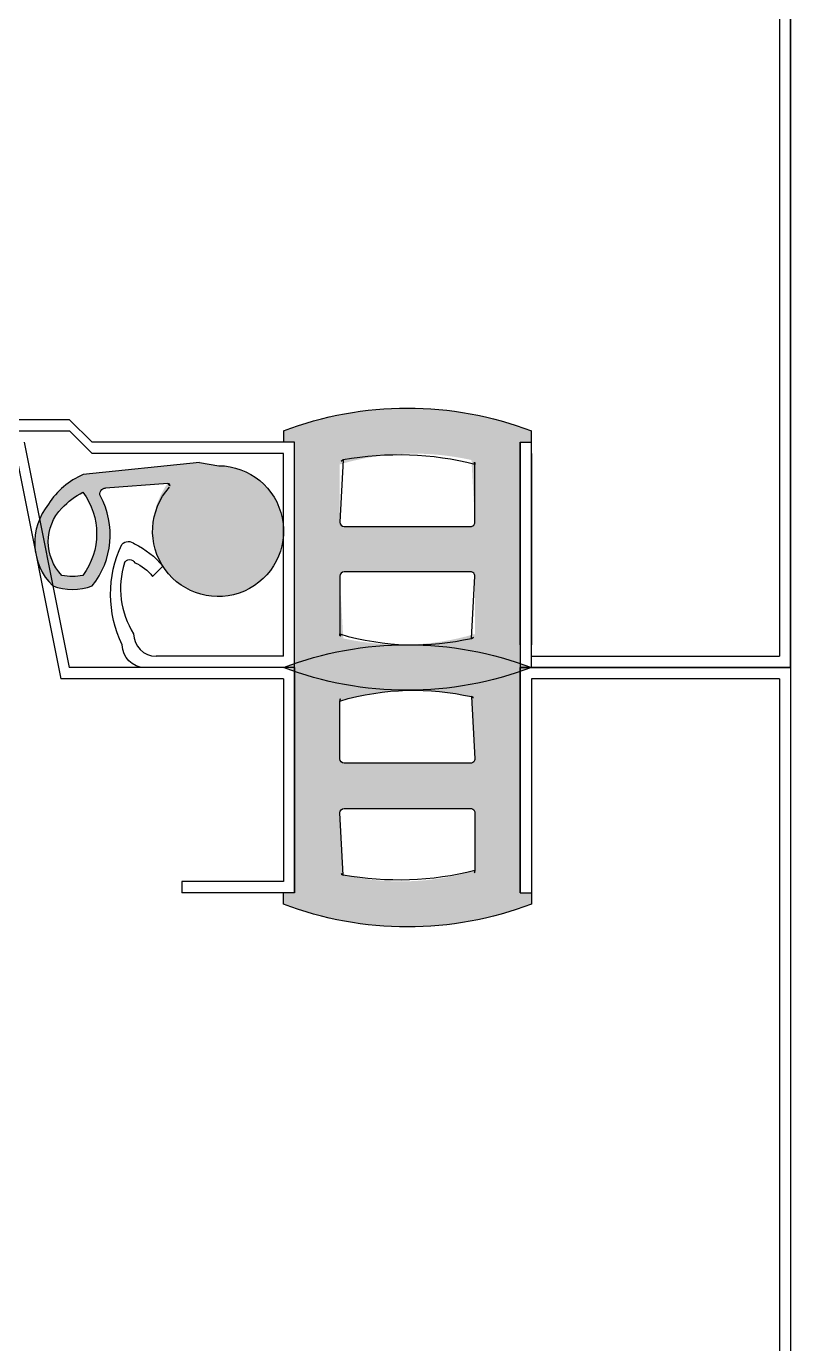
# Model space of a CAD drawing. Extents: x 152195838 to 323921156, y 365159662 to 730681027.
# Drawn here: x 161369881.2 to 161369915.1, y 365212582.6 to 365212641 of the extents above; entities that cross this region are included whole.
import ezdxf

# ---------------------------------------------------------------- set-up
doc = ezdxf.new("R2010")
doc.units = 0
doc.header["$MEASUREMENT"] = 0
doc.layers.get('0').update_dxf_attribs({"linetype": 'CONTINUOUS'})
for name, color, linetype in [('OHD', 4, 'CONTINUOUS'), ('PANEL', 4, 'CONTINUOUS'), ('SRS', 6, 'CONTINUOUS'), ('WID', 4, 'CONTINUOUS')]:
    doc.layers.add(name, color=color, linetype=linetype)

# ---------------------------------------------------------------- blocks, each defined once
blk = doc.blocks.new('OHD-550-S')
at = {"ltscale": 0.3}
h = blk.add_hatch(color=256, dxfattribs=at)
h.paths.add_polyline_path([(-7.820335383061316, -10), (-7.320335383061316, -10), (-7.320335383061316, -10.5, -0.1839522459360414), (-18.32033538306132, -10.5), (-18.32033538306132, -10), (-17.82033538306132, -10), (-17.82033538306132, 0), (-18.32033538306132, 0, -0.183952245935911), (-7.320335383061316, 0), (-7.820335383061316, 0)])
h.paths.add_polyline_path([(-9.820335383061321, -4.049999997019765), (-9.820335383061321, -1.487365737557411, 0.3531661630110507), (-9.978090851102023, -1.291878141462801, 0.1068224591059704), (-15.66258090594783, -1.291878357529639, 0.353164735644892), (-15.82033538306132, -1.487365737557411), (-15.82033538306132, -4.049999997019765, 0.4142135623411349), (-15.62033538380638, -4.25), (-10.02033538231626, -4.25, 0.4142135623411366)], flags=16)
h.paths.add_polyline_path([(-10.02033538231626, -6.25), (-15.62033538380638, -6.25, 0.4142135623837521), (-15.82033538306132, -6.449999995529652), (-15.82033538306132, -9.012634254992008, 0.3531666873618413), (-15.66257954994216, -9.208121933043005, 0.1068224195235975), (-9.97809155518189, -9.208122007548807, 0.3531671727480412), (-9.820335383061321, -9.012634254992008), (-9.820335383061321, -6.449999995529652, 0.4142135624263683)], flags=16)
h = blk.add_hatch(color=256, dxfattribs=at)
h.paths.add_polyline_path([(-7.820335383061316, -500), (-7.320335383061316, -500, -0.1839522459332421), (-18.32033538306132, -500), (-17.82033538306132, -500), (-17.82033538306132, -490), (-18.32033538306132, -490), (-18.32033538306132, -489.5, -0.1839522459360412), (-7.320335383061316, -489.5), (-7.320335383061316, -490), (-7.820335383061316, -490)])
h.paths.add_polyline_path([(-9.820335383061321, -495.9499999955297, 0.4142135623784303), (-10.02033538231626, -495.75), (-15.62033538380638, -495.75, 0.4142135623837566), (-15.82033538306132, -495.9499999955297), (-15.82033538306132, -498.512634254992, 0.3531664479442824), (-15.66257971385494, -498.7081218957901, 0.1068224255213855), (-9.978091409895567, -498.7081219702957, 0.3531669633766035), (-9.820335383061321, -498.512634254992)], flags=16)
h.paths.add_polyline_path([(-9.820335383061321, -493.5499999970197), (-9.820335383061321, -490.9873657375572, 0.3531664178117839), (-9.978091029915957, -490.7918781042098, 0.1068224317285499), (-15.66257965797558, -490.7918780818582, 0.3531665290935325), (-15.82033538306132, -490.9873657375572), (-15.82033538306132, -493.5499999970197, 0.4142135623411305), (-15.62033538380638, -493.75), (-10.02033538231626, -493.75, 0.4142135623411252)], flags=16)
h = blk.add_hatch(color=256, dxfattribs=at)
h.paths.add_polyline_path([(-4.452186728361994, -491.0451208874583), (-3.598998493049293, -490.9102733954786), (1.561672212090343, -491.4406052380799, -0.1518243513402081), (3.089874008204788, -492.7455935254693, -0.3866690381388791), (2.910665558185428, -496.3797932788729, -0.1781342218620706), (1.155712211038917, -496.3797932788729, -0.2987549811956981), (0.7801562487147748, -492.4205138534307, 0.5849836012774734), (0.566559077706188, -492.0406052321196), (-2.181743311230091, -491.8373030796646, 0.7096725385961309), (-2.269607486668974, -492.0043988078831, -1.396456789022153), (-7.320335383061316, -494.1736768484116), (-7.320335383061316, -493.7225522100924, -0.3890142538754396)])
h.paths.add_polyline_path([(1.568731946405023, -495.9131528958677, -0.3294873247492181), (1.568731946405023, -492.2182210236788, -0.0919700883551374), (2.598954470362514, -493.0345682650803, -0.3868137871939919), (2.49764581909403, -495.9131528958677, -0.1022453771888819)], flags=16)
for p, q in [((-17.82033538306132, -10), (-17.82033538306132, 0)), ((-17.82033538306132, 0), (-17.82033538306132, -10)), ((-17.82033538306132, 0), (-17.82033538306132, -10)), ((-17.82033538306132, -10), (-17.82033538306132, 0)), ((-7.820335383061316, -10), (-7.820335383061316, 0)), ((-7.820335383061316, 0), (-7.820335383061316, -10)), ((-7.820335383061316, 0), (-7.820335383061316, -10)), ((-7.820335383061316, -10), (-7.820335383061316, 0)), ((-17.82033538306132, -8), (-17.82033538306132, -2)), ((-7.820335383061316, -8), (-7.820335383061316, -2)), ((-17.82033538306132, -10), (-18.32033538306132, -10)), ((-29.82033538306132, -499.9999999925493), (-29.82033538306132, -468.7804877981543)), ((-18.32033538306132, -499.5), (-18.32033538306132, -490)), ((-17.82033538306132, -490), (-18.32033538306132, -490)), ((-17.82033538306132, -490), (-18.32033538306132, -490)), ((-17.82033538306132, -490), (-17.82033538306132, -500)), ((-17.82033538306132, -499), (-17.82033538306132, -490)), ((-17.82033538306132, -490), (-17.82033538306132, -499)), ((-17.82033538306132, -490), (-17.82033538306132, -499)), ((-17.82033538306132, -499), (-17.82033538306132, -490)), ((-7.820335383061316, -500), (-7.820335383061316, -490)), ((-17.82033538306132, -498), (-17.82033538306132, -492)), ((-7.820335383061316, -498), (-7.820335383061316, -492))]:
    blk.add_line(p, q)
at = {"layer": 'PANEL'}
for p, q in [((4.17966461693868, 10), (2.179664616938679, 0)), ((4.551679944153875, 9.5), (2.551679944153875, -0.5)), ((-29.82033538306132, 0), (-29.82033538306132, -50.55901698768138)), ((-29.82033538306132, 0), (-17.82033538306132, 0)), ((-7.820335383061316, 0), (2.179664616938679, 0)), ((-29.32033538306132, -0.5), (-29.32033538306132, -50.25)), ((-29.32033538306132, -0.5), (-18.32033538306132, -0.5)), ((-18.32033538306132, -0.5), (-18.32033538306132, -10)), ((-7.320335383061316, -0.5), (2.551679944153875, -0.5)), ((-7.320335383061316, -0.5), (-7.320335383061316, -9.5)), ((-7.320335383061316, -9.5), (-2.820335383061319, -9.5)), ((-2.820335383061319, -9.5), (-2.820335383061319, -10)), ((-7.820335383061316, -10), (-2.820335383061319, -10)), ((-29.82033538306132, -449.440983004868), (-29.82033538306132, -500)), ((-29.32033538306132, -449.75), (-29.32033538306132, -499.5)), ((1.165429399814456, -490), (2.179664616938679, -489)), ((19.67966461693868, -489), (2.179664616938679, -489)), ((1.165429399814456, -490.5), (2.165429399814456, -489.5)), ((20.17966461693868, -489.5), (2.165429399814456, -489.5)), ((-7.820335383061316, -490), (1.165429399814456, -490)), ((-18.32033538306132, -490.5), (-18.32033538306132, -499)), ((-7.320335383061316, -499.5), (-7.320335383061316, -490.5)), ((-7.320335383061316, -490.5), (1.165429399814456, -490.5)), ((-1.973731352481991, -495.5019607841967), (-1.517508140299469, -495.9584022760391)), ((-18.32033538306132, -499.5), (-29.32033538306132, -499.5)), ((-18.32033538306132, -500), (-18.32033538306132, -499.5)), ((-7.320335383061316, -499.5), (-1.678824270609766, -499.5)), ((-17.82033538306132, -500), (-29.82033538306132, -500)), ((-7.820335383061316, -500), (-1.178824270609764, -500))]:
    blk.add_line(p, q, dxfattribs=at)
blk.add_lwpolyline([(-0.277241560164839, -495.3623239919543, -0.2211075491759944), (-0.6788242706097662, -498.5, -0.4142135623730951), (-1.678824270609766, -499.5)], format="xyb", dxfattribs=at)
for centre, radius, start, end in [((-0.4470568918623031, -494.8077970221639), 0.3998656673912613, 42.97627947546651, 132.7516116349922), ((0.8260187930427489, -497.7683200761675), 3.602080692526405, 115.390387892687, 141.0103053480383), ((-4.811340174172073, -496.7423017024994), 5.153387742608375, 334.0172943838967, 25.35843446813835), ((-0.0030409642495215, -497.1018394082785), 1.897645727827141, 112.6449982388763, 142.9468481093493), ((-0.5080989734269679, -495.4582659229636), 0.25, 22.56726077758698, 154.4615523035482), ((-1.178824270609764, -499), 1, 270, 0)]:
    blk.add_arc(centre, radius, start, end, dxfattribs=at)
at = {"layer": 'WID'}
for p, q in [((-18.32033538306132, -10), (-18.32033538306132, -10.5)), ((-7.320335383061316, -10.5), (-7.320335383061316, -10)), ((-18.32033538306132, -490), (-18.32033538306132, -489.5)), ((-7.320335383061316, -489.5), (-7.320335383061316, -490)), ((-3.598998493049293, -490.9102733954786), (-4.452186728361994, -491.0451208874583))]:
    blk.add_line(p, q, dxfattribs=at)
at = {"layer": 'WID', "color": 4}
for p, q in [((-3.598998493049293, -490.9102733954786), (1.561672212090343, -491.4406052380799)), ((-2.196457537356764, -491.8362146094441), (0.566559077706188, -492.0406052321196))]:
    blk.add_line(p, q, dxfattribs=at)
at = {"layer": 'WID'}
for points in [[(-10.02033538231626, -4.25, 0.4142135623731029), (-9.820335383061321, -4.049999997019765), (-9.820335383061321, -1.487365737557411, 0.3531627102583149), (-9.978088452015072, -1.291878655552864, 0.1068225323291834), (-15.66258231410756, -1.291878655552864, 0.3531627102583946), (-15.82033538306132, -1.487365737557411), (-15.82033538306132, -4.049999997019765, 0.4142135623731011), (-15.62033538380638, -4.25)], [(-9.978088452015072, -9.208121336996557, 0.3531627102583959), (-9.820335383061321, -9.012634254992008), (-9.820335383061321, -6.449999995529652, 0.4142135623730912), (-10.02033538231626, -6.25), (-15.62033538380638, -6.25, 0.4142135623730966), (-15.82033538306132, -6.449999995529652), (-15.82033538306132, -9.012634254992008, 0.3531627102584112), (-15.66258231410756, -9.208121336996557, 0.1068225323292021)], [(-9.978088452015072, -490.7918786555526, -0.3531627102583959), (-9.820335383061321, -490.9873657375572), (-9.820335383061321, -493.5499999970197, -0.4142135623730912), (-10.02033538231626, -493.75), (-15.62033538380638, -493.75, -0.4142135623730966), (-15.82033538306132, -493.5499999970197), (-15.82033538306132, -490.9873657375572, -0.3531627102584112), (-15.66258231410756, -490.7918786555526, -0.1068225323292021)], [(-10.02033538231626, -495.75, -0.4142135623731029), (-9.820335383061321, -495.9499999955297), (-9.820335383061321, -498.512634254992, -0.3531627102583149), (-9.978088452015072, -498.7081213369966, -0.1068225323291834), (-15.66258231410756, -498.7081213369966, -0.3531627102583946), (-15.82033538306132, -498.512634254992), (-15.82033538306132, -495.9499999955297, -0.4142135623731011), (-15.62033538380638, -495.75)]]:
    blk.add_lwpolyline(points, format="xyb", close=True, dxfattribs=at)
at = {"layer": 'WID', "color": 4}
blk.add_lwpolyline([(1.561672212090343, -491.4406052380799, -0.1518243513478688), (3.089874008204788, -492.7455935254693, -0.3866690381392652), (2.910665558185428, -496.3797932788729, -0.1781342218549882), (1.155712211038917, -496.3797932788729, -0.3008762422113669), (0.7934369309805334, -492.395612090826)], format="xyb", dxfattribs=at)
at = {"layer": 'WID'}
for centre, radius, start, end in [((-12.82033538306132, -14.44366338849067), 15.45540074649232, 69.15367607288144, 110.8463239271185), ((-12.82033538306132, 3.943663395941257), 15.45540074649232, 249.1536760728814, 290.8463239271186), ((-12.82033538306132, -503.9436633884906), 15.45540074649232, 69.15367607288144, 110.8463239271185), ((-2.196457537356764, -491.9362146109341), 0.1, 90, 221.1373373512655), ((-12.82033538306132, -485.5563366040587), 15.45540074649232, 249.1536760728814, 290.8463239271186)]:
    blk.add_arc(centre, radius, start, end, dxfattribs=at)
at = {"layer": 'WID', "color": 4}
for centre, radius, start, end in [((-4.425999625120311, -493.948114529252), 2.903111752536662, 90.516835472477, 42.09441169300899), ((0.566559077706188, -492.2906052321193), 0.25, 335.1636803885783, 90), ((4.067919937428086, -494.0656869634985), 3.107904600459116, 143.527207140025, 216.4727928599749), ((-0.1164432712830603, -495.4031354561448), 3.603261777725832, 43.49132890011857, 62.1161631300506), ((0.9662232114933432, -494.4181811064479), 2.140139216135449, 315.6900542599153, 44.30994574008471), ((2.03318888461217, -493.6656114384532), 2.295030033854105, 258.3241169775998, 281.6758830224003)]:
    blk.add_arc(centre, radius, start, end, dxfattribs=at)
blk = doc.blocks.new('5as9df53')
at = {"layer": 'OHD', "xscale": -1}
for p in [(52432016.97409577, 17478664.8260041), (52432016.97409577, 17478164.8260041)]:
    blk.add_blockref('OHD-550-S', p, dxfattribs=at)

msp = doc.modelspace()

# ---------------------------------------------------------------- block references
at = {"layer": 'SRS', "lineweight": 0, "ltscale": 15}
msp.add_blockref('5as9df53', (108937868.2653015, 347734447.7596696), dxfattribs=at)

doc.saveas('drawing.dxf')
